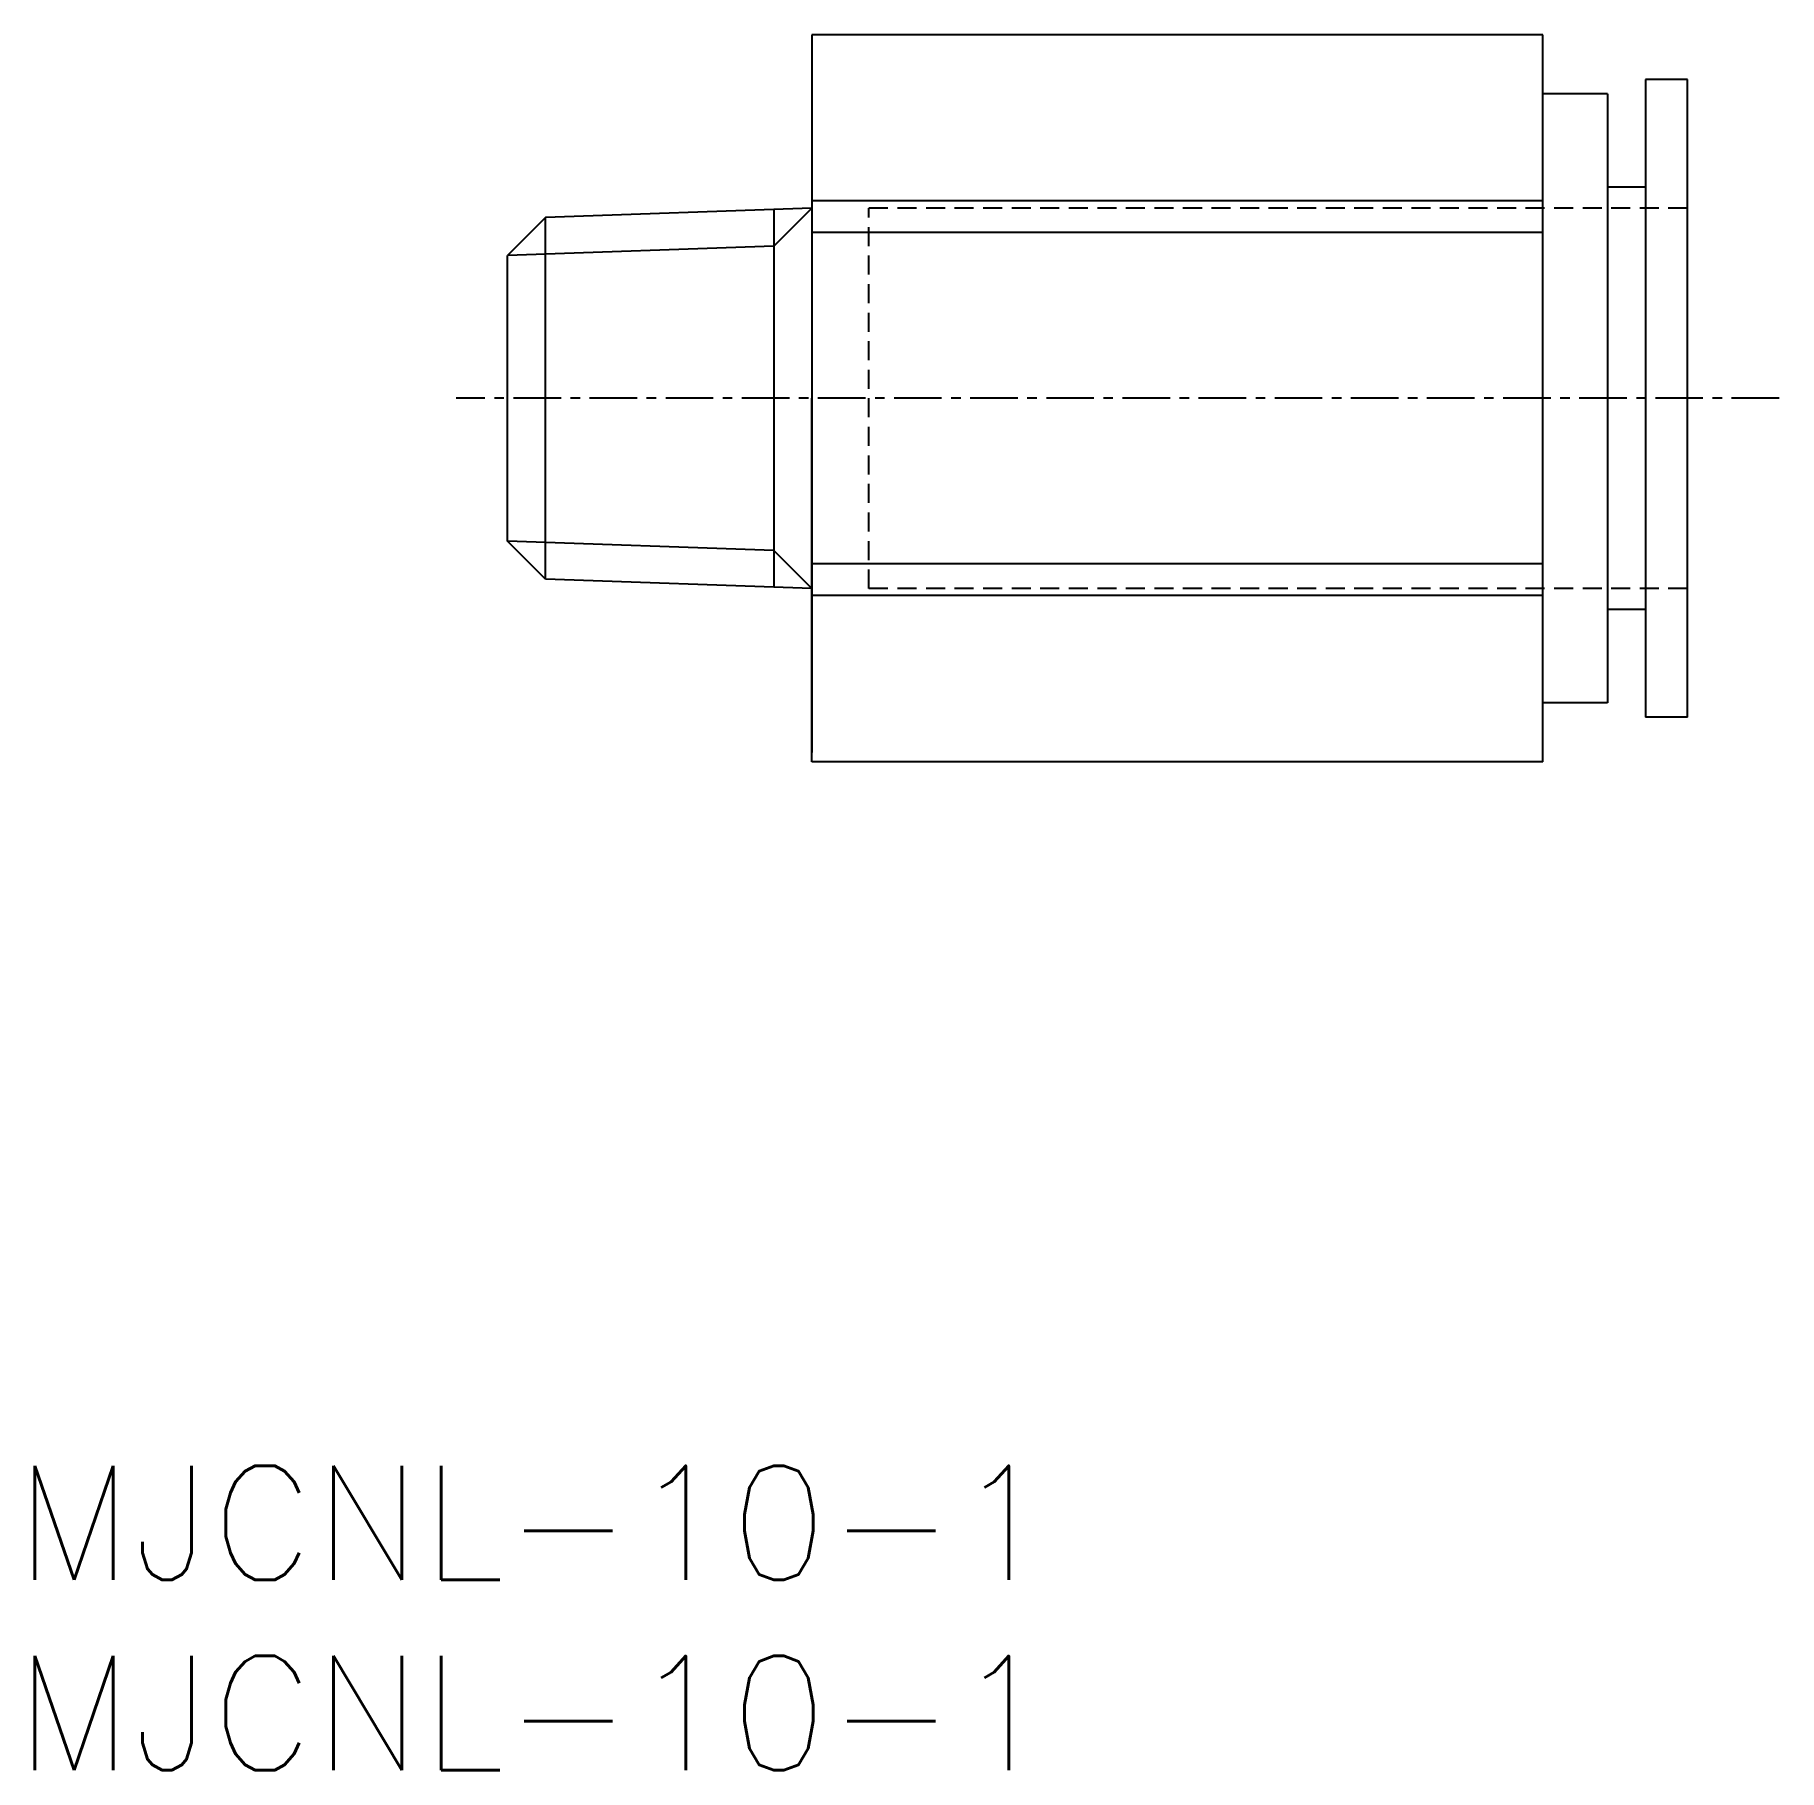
# Model space of a CAD drawing. Extents: x 0.5 to 46.3, y 0 to 45.6.
import ezdxf

# ---------------------------------------------------------------- set-up
doc = ezdxf.new("R2010")
doc.units = 0
doc.linetypes.add('CENTER', pattern=[2, 1.25, -0.25, 0.25, -0.25])
doc.linetypes.add('DASHED', pattern=[0.75, 0.5, -0.25])
doc.layers.get('0').update_dxf_attribs({"linetype": 'CONTINUOUS'})
doc.layers.add('CENTER', color=1, linetype='CENTER')
doc.styles.get("Standard").update_dxf_attribs({"font": 'txt.shx'})

# ---------------------------------------------------------------- blocks, each defined once
blk = doc.blocks.new('*U2')
at = {"color": 7, "linetype": 'CONTINUOUS'}
blk.add_text('MJCNL-10-1', height=3, dxfattribs=at).set_placement((0, 0))
blk = doc.blocks.new('*U3')
at = {"color": 7, "linetype": 'CONTINUOUS'}
blk.add_text('MJCNL-10-1', height=3, dxfattribs=at).set_placement((0, 5))

msp = doc.modelspace()

# ---------------------------------------------------------------- linework, layer by layer
at = {"color": 7, "linetype": 'CONTINUOUS'}
for p, q in [((40.126, 45.599), (20.929, 45.599)), ((20.929, 45.599), (20.929, 36.049)), ((40.126, 26.499), (40.126, 45.599)), ((41.826, 44.049), (40.126, 44.049)), ((41.826, 44.049), (41.826, 28.049)), ((42.826, 44.424), (42.826, 27.674)), ((43.926, 44.424), (42.826, 44.424)), ((43.926, 27.674), (43.926, 44.424)), ((42.826, 41.599), (41.826, 41.599)), ((13.926, 40.799), (12.926, 39.799)), ((20.926, 41.049), (13.926, 40.799)), ((13.926, 31.299), (13.926, 40.799)), ((19.926, 41.013), (19.926, 31.085)), ((40.126, 41.234), (20.929, 41.234)), ((40.126, 40.402), (20.929, 40.402)), ((12.926, 32.299), (12.926, 39.799)), ((20.926, 36.049), (20.926, 26.74)), ((20.929, 26.499), (20.929, 36.049)), ((13.926, 31.299), (12.926, 32.299)), ((40.126, 31.696), (20.929, 31.696)), ((20.926, 31.049), (13.926, 31.299)), ((40.126, 30.865), (20.929, 30.865)), ((42.826, 30.499), (41.826, 30.499)), ((41.826, 28.049), (40.126, 28.049)), ((43.926, 27.674), (42.826, 27.674)), ((40.126, 26.499), (20.929, 26.499))]:
    msp.add_line(p, q, dxfattribs=at)
at = {"color": 3, "linetype": 'CONTINUOUS'}
for p, q in [((20.926, 41.049), (19.926, 40.049)), ((19.926, 40.049), (12.926, 39.799)), ((19.926, 32.049), (12.926, 32.299)), ((20.926, 31.049), (19.926, 32.049))]:
    msp.add_line(p, q, dxfattribs=at)
at = {"color": 3, "linetype": 'DASHED'}
for p, q in [((43.926, 41.049), (22.426, 41.049)), ((22.426, 31.049), (22.426, 41.049)), ((43.926, 31.049), (22.426, 31.049))]:
    msp.add_line(p, q, dxfattribs=at)
at = {"layer": 'CENTER', "color": 1, "linetype": 'CENTER'}
msp.add_line((46.336, 36.049), (11.579, 36.049), dxfattribs=at)

# ---------------------------------------------------------------- block references
at = {"color": 7, "linetype": 'CONTINUOUS'}
for name in ['*U3', '*U2']:
    msp.add_blockref(name, (0, 0), dxfattribs=at)

doc.saveas('drawing.dxf')
